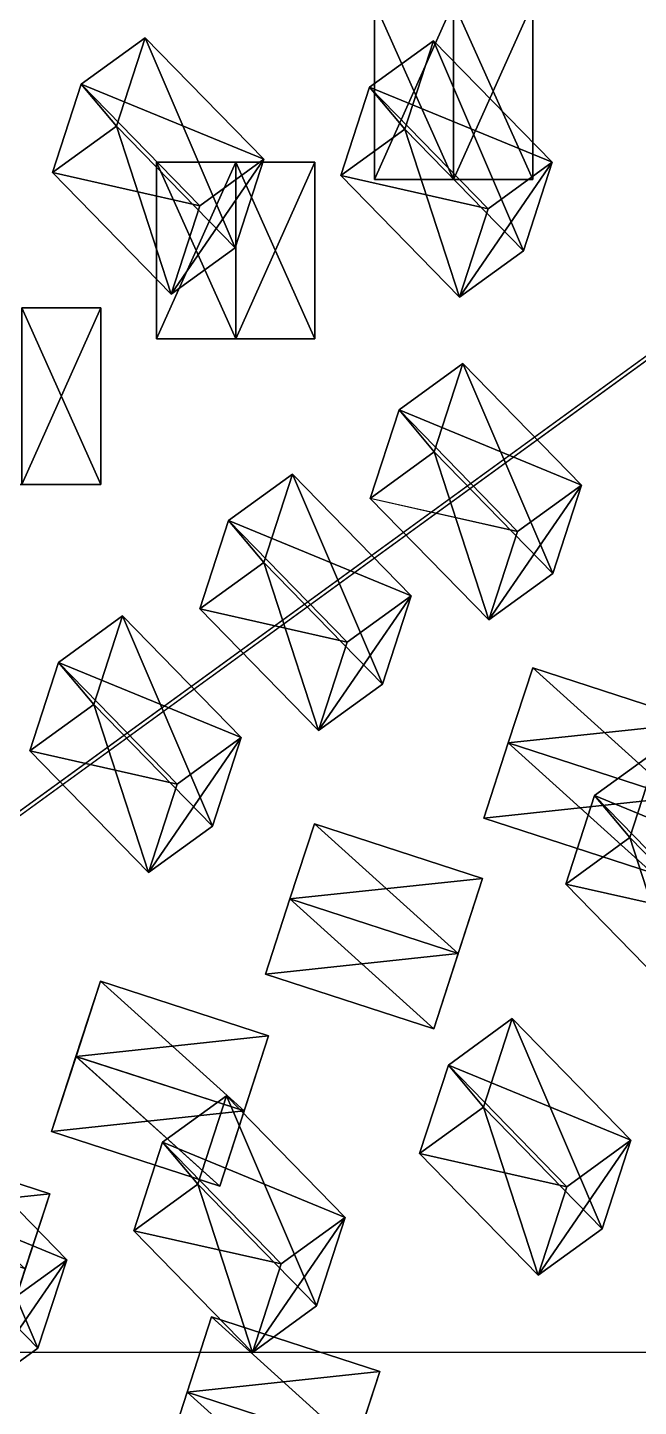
# Model space of a CAD drawing. Header units: metres. Extents: x -324 to 324, y -310 to 311.
# Drawn here: x -219.5 to -185, y -193.4 to -115.4 of the extents above; entities that cross this region are included whole.
import ezdxf

# ---------------------------------------------------------------- set-up
doc = ezdxf.new("R2010")
doc.units = ezdxf.units.M

msp = doc.modelspace()

# ---------------------------------------------------------------- linework, layer by layer
for p, q in [((-161.96637, -117.55719, -1261.8992), (-261.97607, -190.21149, -1061.904)), ((-261.85693, -190.37546, -1061.9042), (-161.85385, -117.712006, -1261.8993))]:
    msp.add_line(p, q)
for points in [[(-61.803432, -190.21129, -738), (-61.803387, 190.21132, -738), (-200, 4.172325e-05, -738), (-199.9999, 0.00014172326, -737.9999)], [(-323.78564, -0.00020891172, -938.3003), (-161.96652, 117.55693, -1261.8993), (-161.96637, -117.55719, -1261.8992), (-161.96626, -117.55709, -1261.899)], [(-323.78564, -0.00020891172, -938.3003), (-161.96637, -117.55719, -1261.8992), (-261.97607, -190.21149, -1061.904), (-261.97598, -190.21138, -1061.9039)], [(-61.935295, -190.30717, -738.10077), (-200.13196, -0.09590149, -738.10077), (-323.74664, -0.10168457, -938.09595), (-323.74655, -0.10158457, -938.0958)], [(-61.935295, -190.30717, -738.10077), (-323.74664, -0.10168457, -938.09595), (-261.94806, -190.31653, -1061.6997), (-261.94797, -190.31642, -1061.6996)], [(-195.43863, -123.96513, -1213.9677), (-199.9112, -123.96513, -1205.0236), (-199.91121, -113.96513, -1205.0236), (-199.9111, -113.965034, -1205.0234)], [(-199.91121, -113.96513, -1205.0236), (-195.43863, -113.96513, -1213.9677), (-195.43863, -123.96513, -1213.9677), (-195.43852, -123.965034, -1213.9675)], [(-195.43918, -113.96513, -1202.7872), (-199.91121, -113.96513, -1205.0236), (-199.9112, -123.96513, -1205.0236), (-199.91109, -123.965034, -1205.0234)], [(-199.9112, -123.96513, -1205.0236), (-195.43918, -123.96513, -1202.7872), (-195.43918, -113.96513, -1202.7872), (-195.43907, -113.965034, -1202.7871)], [(-195.43918, -123.96513, -1202.7872), (-190.9666, -123.96513, -1211.7313), (-190.96661, -113.96513, -1211.7313), (-190.9665, -113.965034, -1211.7312)], [(-190.96661, -113.96513, -1211.7313), (-195.43918, -113.96513, -1202.7872), (-195.43918, -123.96513, -1202.7872), (-195.43907, -123.965034, -1202.7871)], [(-190.9666, -123.96513, -1211.7313), (-195.43863, -123.96513, -1213.9677), (-195.43863, -113.96513, -1213.9677), (-195.43852, -113.965034, -1213.9675)], [(-195.43863, -113.96513, -1213.9677), (-190.96661, -113.96513, -1211.7313), (-190.9666, -123.96513, -1211.7313), (-190.96649, -123.965034, -1211.7312)], [(-206.16765, -122.822136, -884.29584), (-212.87598, -115.94031, -887.05975), (-216.49391, -118.5689, -884.8234), (-216.4938, -118.5688, -884.8233)], [(-216.49391, -118.5689, -884.8234), (-212.87598, -115.94031, -887.05975), (-214.5009, -120.94055, -895.56604), (-214.5008, -120.94045, -895.5659)], [(-207.79259, -127.82238, -892.8022), (-214.5009, -120.94055, -895.56604), (-212.87598, -115.94031, -887.05975), (-212.87587, -115.94021, -887.05963)], [(-212.87598, -115.94031, -887.05975), (-206.16765, -122.822136, -884.29584), (-207.79259, -127.82238, -892.8022), (-207.79248, -127.82228, -892.80206)], [(-189.8696, -122.99173, -858.1276), (-196.57793, -116.1099, -860.89154), (-200.19586, -118.738495, -858.6552), (-200.19576, -118.738396, -858.6551)], [(-200.19586, -118.738495, -858.6552), (-196.57793, -116.1099, -860.89154), (-198.20285, -121.110146, -869.3978), (-198.20274, -121.11005, -869.3977)], [(-191.49454, -127.991974, -866.634), (-198.20285, -121.110146, -869.3978), (-196.57793, -116.1099, -860.89154), (-196.57782, -116.1098, -860.8914)], [(-196.57793, -116.1099, -860.89154), (-189.8696, -122.99173, -858.1276), (-191.49454, -127.991974, -866.634), (-191.49443, -127.991875, -866.63385)], [(-100.0555, -307.9384, -938.3003), (-261.85693, -190.37546, -1061.9042), (-161.85385, -117.712006, -1261.8993), (-161.85374, -117.71191, -1261.8992)], [(-214.5009, -120.94055, -895.56604), (-218.11885, -123.569145, -893.3298), (-216.49391, -118.5689, -884.8234), (-216.4938, -118.5688, -884.8233)], [(-209.7856, -125.45073, -882.0596), (-216.49391, -118.5689, -884.8234), (-218.11885, -123.569145, -893.3298), (-218.11874, -123.569046, -893.32965)], [(-216.49391, -118.5689, -884.8234), (-209.7856, -125.45073, -882.0596), (-206.16765, -122.822136, -884.29584), (-206.16754, -122.82204, -884.2957)], [(-198.20285, -121.110146, -869.3978), (-201.8208, -123.73874, -867.16156), (-200.19586, -118.738495, -858.6552), (-200.19576, -118.738396, -858.6551)], [(-193.48755, -125.62032, -855.89136), (-200.19586, -118.738495, -858.6552), (-201.8208, -123.73874, -867.16156), (-201.8207, -123.73864, -867.16144)], [(-200.19586, -118.738495, -858.6552), (-193.48755, -125.62032, -855.89136), (-189.8696, -122.99173, -858.1276), (-189.86949, -122.99163, -858.1275)], [(-211.41052, -130.45097, -890.56586), (-218.11885, -123.569145, -893.3298), (-214.5009, -120.94055, -895.56604), (-214.5008, -120.94045, -895.5659)], [(-214.5009, -120.94055, -895.56604), (-207.79259, -127.82238, -892.8022), (-211.41052, -130.45097, -890.56586), (-211.41042, -130.45087, -890.56573)], [(-195.11247, -130.62057, -864.39764), (-201.8208, -123.73874, -867.16156), (-198.20285, -121.110146, -869.3978), (-198.20274, -121.11005, -869.3977)], [(-198.20285, -121.110146, -869.3978), (-191.49454, -127.991974, -866.634), (-195.11247, -130.62057, -864.39764), (-195.11237, -130.62047, -864.3975)], [(-207.76169, -132.97763, -1189.3246), (-212.23425, -132.97763, -1180.3805), (-212.23427, -122.97763, -1180.3805), (-212.23416, -122.97753, -1180.3804)], [(-207.76169, -122.97763, -1189.3246), (-212.23427, -122.97763, -1180.3805), (-207.76224, -122.97763, -1178.1442), (-207.76213, -122.97753, -1178.144)], [(-212.23427, -122.97763, -1180.3805), (-207.76169, -122.97763, -1189.3246), (-207.76169, -132.97763, -1189.3246), (-207.76158, -132.97752, -1189.3245)], [(-207.76224, -122.97763, -1178.1442), (-212.23427, -122.97763, -1180.3805), (-212.23425, -132.97763, -1180.3805), (-212.23415, -132.97752, -1180.3804)], [(-212.23425, -132.97763, -1180.3805), (-207.76224, -132.97763, -1178.1442), (-207.76224, -122.97763, -1178.1442), (-207.76213, -122.97753, -1178.144)], [(-211.41052, -130.45097, -890.56586), (-207.79259, -127.82238, -892.8022), (-206.16765, -122.822136, -884.29584), (-206.16754, -122.82204, -884.2957)], [(-206.16765, -122.822136, -884.29584), (-209.7856, -125.45073, -882.0596), (-211.41052, -130.45097, -890.56586), (-211.41042, -130.45087, -890.56573)], [(-207.76224, -132.97763, -1178.1442), (-203.28966, -132.97763, -1187.0883), (-203.28967, -122.97763, -1187.0883), (-203.28957, -122.97753, -1187.0881)], [(-207.76224, -122.97763, -1178.1442), (-203.28967, -122.97763, -1187.0883), (-207.76169, -122.97763, -1189.3246), (-207.76158, -122.97753, -1189.3245)], [(-203.28967, -122.97763, -1187.0883), (-207.76224, -122.97763, -1178.1442), (-207.76224, -132.97763, -1178.1442), (-207.76213, -132.97752, -1178.144)], [(-203.28966, -132.97763, -1187.0883), (-207.76169, -132.97763, -1189.3246), (-207.76169, -122.97763, -1189.3246), (-207.76158, -122.97753, -1189.3245)], [(-207.76169, -122.97763, -1189.3246), (-203.28967, -122.97763, -1187.0883), (-203.28966, -132.97763, -1187.0883), (-203.28955, -132.97752, -1187.0881)], [(-195.11247, -130.62057, -864.39764), (-191.49454, -127.991974, -866.634), (-189.8696, -122.99173, -858.1276), (-189.86949, -122.99163, -858.1275)], [(-189.8696, -122.99173, -858.1276), (-193.48755, -125.62032, -855.89136), (-195.11247, -130.62057, -864.39764), (-195.11237, -130.62047, -864.3975)], [(-218.11885, -123.569145, -893.3298), (-211.41052, -130.45097, -890.56586), (-209.7856, -125.45073, -882.0596), (-209.78549, -125.45063, -882.05945)], [(-201.8208, -123.73874, -867.16156), (-195.11247, -130.62057, -864.39764), (-193.48755, -125.62032, -855.89136), (-193.48744, -125.620224, -855.89124)], [(-190.9666, -123.96513, -1211.7313), (-195.43918, -123.96513, -1202.7872), (-199.9112, -123.96513, -1205.0236), (-199.91109, -123.965034, -1205.0234)], [(-199.9112, -123.96513, -1205.0236), (-195.43863, -123.96513, -1213.9677), (-190.9666, -123.96513, -1211.7313), (-190.96649, -123.965034, -1211.7312)], [(-219.85495, -141.21764, -1153.9617), (-215.38237, -141.21764, -1162.9058), (-215.38239, -131.21764, -1162.9058), (-215.38228, -131.21753, -1162.9056)], [(-219.85495, -131.21764, -1153.9617), (-215.38239, -131.21764, -1162.9058), (-219.8544, -131.21764, -1165.1421), (-219.8543, -131.21753, -1165.142)], [(-215.38239, -131.21764, -1162.9058), (-219.85495, -131.21764, -1153.9617), (-219.85495, -141.21764, -1153.9617), (-219.85484, -141.21753, -1153.9615)], [(-215.38237, -141.21764, -1162.9058), (-219.8544, -141.21764, -1165.1421), (-219.8544, -131.21764, -1165.1421), (-219.8543, -131.21753, -1165.142)], [(-219.8544, -131.21764, -1165.1421), (-215.38239, -131.21764, -1162.9058), (-215.38237, -141.21764, -1162.9058), (-215.38226, -141.21753, -1162.9056)], [(-203.28966, -132.97763, -1187.0883), (-207.76224, -132.97763, -1178.1442), (-212.23425, -132.97763, -1180.3805), (-212.23415, -132.97752, -1180.3804)], [(-212.23425, -132.97763, -1180.3805), (-207.76169, -132.97763, -1189.3246), (-203.28966, -132.97763, -1187.0883), (-203.28955, -132.97752, -1187.0881)], [(-188.20277, -141.25168, -876.8942), (-194.9111, -134.36984, -879.65814), (-198.52904, -136.99844, -877.4218), (-198.52893, -136.99834, -877.4217)], [(-198.52904, -136.99844, -877.4218), (-194.9111, -134.36984, -879.65814), (-196.53603, -139.3701, -888.1644), (-196.53592, -139.37, -888.1643)], [(-189.82771, -146.25192, -885.4006), (-196.53603, -139.3701, -888.1644), (-194.9111, -134.36984, -879.65814), (-194.911, -134.36974, -879.658)], [(-194.9111, -134.36984, -879.65814), (-188.20277, -141.25168, -876.8942), (-189.82771, -146.25192, -885.4006), (-189.8276, -146.25182, -885.40045)], [(-196.53603, -139.3701, -888.1644), (-200.15398, -141.99869, -885.92816), (-198.52904, -136.99844, -877.4218), (-198.52893, -136.99834, -877.4217)], [(-191.82072, -143.88026, -874.65796), (-198.52904, -136.99844, -877.4218), (-200.15398, -141.99869, -885.92816), (-200.15387, -141.99858, -885.92804)], [(-198.52904, -136.99844, -877.4218), (-191.82072, -143.88026, -874.65796), (-188.20277, -141.25168, -876.8942), (-188.20267, -141.25157, -876.8941)], [(-193.44565, -148.88052, -883.16425), (-200.15398, -141.99869, -885.92816), (-196.53603, -139.3701, -888.1644), (-196.53592, -139.37, -888.1643)], [(-196.53603, -139.3701, -888.1644), (-189.82771, -146.25192, -885.4006), (-193.44565, -148.88052, -883.16425), (-193.44554, -148.88042, -883.1641)], [(-197.83632, -147.50693, -899.83234), (-204.54465, -140.62509, -902.59625), (-208.16258, -143.2537, -900.3599), (-208.16248, -143.25359, -900.3598)], [(-208.16258, -143.2537, -900.3599), (-204.54465, -140.62509, -902.59625), (-206.16957, -145.62535, -911.10254), (-206.16946, -145.62524, -911.1024)], [(-199.46126, -152.50717, -908.3387), (-206.16957, -145.62535, -911.10254), (-204.54465, -140.62509, -902.59625), (-204.54454, -140.62498, -902.5961)], [(-204.54465, -140.62509, -902.59625), (-197.83632, -147.50693, -899.83234), (-199.46126, -152.50717, -908.3387), (-199.46115, -152.50706, -908.33856)], [(-215.38237, -141.21764, -1162.9058), (-219.85495, -141.21764, -1153.9617), (-224.32697, -141.21764, -1156.198), (-224.32686, -141.21753, -1156.1979)], [(-224.32697, -141.21764, -1156.198), (-219.8544, -141.21764, -1165.1421), (-215.38237, -141.21764, -1162.9058), (-215.38226, -141.21753, -1162.9056)], [(-193.44565, -148.88052, -883.16425), (-189.82771, -146.25192, -885.4006), (-188.20277, -141.25168, -876.8942), (-188.20267, -141.25157, -876.8941)], [(-188.20277, -141.25168, -876.8942), (-191.82072, -143.88026, -874.65796), (-193.44565, -148.88052, -883.16425), (-193.44554, -148.88042, -883.1641)], [(-200.15398, -141.99869, -885.92816), (-193.44565, -148.88052, -883.16425), (-191.82072, -143.88026, -874.65796), (-191.82062, -143.88016, -874.65784)], [(-206.16957, -145.62535, -911.10254), (-209.78752, -148.25394, -908.8663), (-208.16258, -143.2537, -900.3599), (-208.16248, -143.25359, -900.3598)], [(-201.45427, -150.13551, -897.59607), (-208.16258, -143.2537, -900.3599), (-209.78752, -148.25394, -908.8663), (-209.78741, -148.25383, -908.86615)], [(-208.16258, -143.2537, -900.3599), (-201.45427, -150.13551, -897.59607), (-197.83632, -147.50693, -899.83234), (-197.83621, -147.50682, -899.8322)], [(-203.0792, -155.13577, -906.10236), (-209.78752, -148.25394, -908.8663), (-206.16957, -145.62535, -911.10254), (-206.16946, -145.62524, -911.1024)], [(-206.16957, -145.62535, -911.10254), (-199.46126, -152.50717, -908.3387), (-203.0792, -155.13577, -906.10236), (-203.07909, -155.13567, -906.10223)], [(-203.0792, -155.13577, -906.10236), (-199.46126, -152.50717, -908.3387), (-197.83632, -147.50693, -899.83234), (-197.83621, -147.50682, -899.8322)], [(-197.83632, -147.50693, -899.83234), (-201.45427, -150.13551, -897.59607), (-203.0792, -155.13577, -906.10236), (-203.07909, -155.13567, -906.10223)], [(-207.44753, -155.53624, -924.8195), (-214.15585, -148.65442, -927.58344), (-217.77379, -151.283, -925.3471), (-217.77368, -151.2829, -925.347)], [(-217.77379, -151.283, -925.3471), (-214.15585, -148.65442, -927.58344), (-215.78078, -153.65466, -936.0897), (-215.78067, -153.65456, -936.0896)], [(-209.07246, -160.53648, -933.32587), (-215.78078, -153.65466, -936.0897), (-214.15585, -148.65442, -927.58344), (-214.15575, -148.65431, -927.5833)], [(-214.15585, -148.65442, -927.58344), (-207.44753, -155.53624, -924.8195), (-209.07246, -160.53648, -933.32587), (-209.07236, -160.53638, -933.32574)], [(-209.78752, -148.25394, -908.8663), (-203.0792, -155.13577, -906.10236), (-201.45427, -150.13551, -897.59607), (-201.45416, -150.1354, -897.59595)], [(-215.78078, -153.65466, -936.0897), (-219.39873, -156.28325, -933.85345), (-217.77379, -151.283, -925.3471), (-217.77368, -151.2829, -925.347)], [(-211.06548, -158.16483, -922.58325), (-217.77379, -151.283, -925.3471), (-219.39873, -156.28325, -933.85345), (-219.39862, -156.28314, -933.85333)], [(-217.77379, -151.283, -925.3471), (-211.06548, -158.16483, -922.58325), (-207.44753, -155.53624, -924.8195), (-207.44742, -155.53613, -924.8194)], [(-190.9679, -151.58104, -1187.3186), (-192.35, -155.8347, -1178.3745), (-182.83943, -158.92488, -1178.3745), (-182.83932, -158.92477, -1178.3744)], [(-192.35, -155.8347, -1178.3745), (-190.9679, -151.58104, -1187.3186), (-192.34984, -155.83418, -1189.5549), (-192.34973, -155.83408, -1189.5548)], [(-192.34984, -155.83418, -1189.5549), (-190.9679, -151.58104, -1187.3186), (-181.45734, -154.67122, -1187.3186), (-181.45723, -154.67111, -1187.3185)], [(-182.83943, -158.92488, -1178.3745), (-181.45734, -154.67122, -1187.3186), (-190.9679, -151.58104, -1187.3186), (-190.96779, -151.58093, -1187.3185)], [(-212.6904, -163.16507, -931.08954), (-219.39873, -156.28325, -933.85345), (-215.78078, -153.65466, -936.0897), (-215.78067, -153.65456, -936.0896)], [(-215.78078, -153.65466, -936.0897), (-209.07246, -160.53648, -933.32587), (-212.6904, -163.16507, -931.08954), (-212.69029, -163.16496, -931.0894)], [(-181.45734, -154.67122, -1187.3186), (-182.83926, -158.92436, -1189.5549), (-192.34984, -155.83418, -1189.5549), (-192.34973, -155.83408, -1189.5548)], [(-212.6904, -163.16507, -931.08954), (-209.07246, -160.53648, -933.32587), (-207.44753, -155.53624, -924.8195), (-207.44742, -155.53613, -924.8194)], [(-207.44753, -155.53624, -924.8195), (-211.06548, -158.16483, -922.58325), (-212.6904, -163.16507, -931.08954), (-212.69029, -163.16496, -931.0894)], [(-193.73193, -160.08784, -1180.6108), (-192.34984, -155.83418, -1189.5549), (-182.83926, -158.92436, -1189.5549), (-182.83916, -158.92426, -1189.5548)], [(-192.34984, -155.83418, -1189.5549), (-193.73193, -160.08784, -1180.6108), (-192.35, -155.8347, -1178.3745), (-192.3499, -155.8346, -1178.3744)], [(-192.35, -155.8347, -1178.3745), (-193.73193, -160.08784, -1180.6108), (-184.22137, -163.17802, -1180.6108), (-184.22127, -163.17792, -1180.6107)], [(-184.22137, -163.17802, -1180.6108), (-182.83943, -158.92488, -1178.3745), (-192.35, -155.8347, -1178.3745), (-192.3499, -155.8346, -1178.3744)], [(-219.39873, -156.28325, -933.85345), (-212.6904, -163.16507, -931.08954), (-211.06548, -158.16483, -922.58325), (-211.06537, -158.16472, -922.5831)], [(-177.1433, -163.06972, -884.64734), (-183.85162, -156.1879, -887.41125), (-187.46956, -158.81648, -885.1749), (-187.46945, -158.81638, -885.1748)], [(-187.46956, -158.81648, -885.1749), (-183.85162, -156.1879, -887.41125), (-185.47655, -161.18814, -895.91754), (-185.47644, -161.18803, -895.9174)], [(-178.76823, -168.06996, -893.1537), (-185.47655, -161.18814, -895.91754), (-183.85162, -156.1879, -887.41125), (-183.85152, -156.18779, -887.41113)], [(-182.83926, -158.92436, -1189.5549), (-184.22137, -163.17802, -1180.6108), (-193.73193, -160.08784, -1180.6108), (-193.73183, -160.08774, -1180.6107)], [(-185.47655, -161.18814, -895.91754), (-189.0945, -163.81673, -893.6813), (-187.46956, -158.81648, -885.1749), (-187.46945, -158.81638, -885.1748)], [(-180.76125, -165.6983, -882.4111), (-187.46956, -158.81648, -885.1749), (-189.0945, -163.81673, -893.6813), (-189.09439, -163.81662, -893.68115)], [(-187.46956, -158.81648, -885.1749), (-180.76125, -165.6983, -882.4111), (-177.1433, -163.06972, -884.64734), (-177.14319, -163.06961, -884.6472)], [(-203.31177, -160.4064, -1162.9058), (-204.69388, -164.66006, -1153.9617), (-195.1833, -167.75024, -1153.9617), (-195.1832, -167.75014, -1153.9615)], [(-204.69388, -164.66006, -1153.9617), (-203.31177, -160.4064, -1162.9058), (-204.69371, -164.65955, -1165.1421), (-204.6936, -164.65944, -1165.142)], [(-204.69371, -164.65955, -1165.1421), (-203.31177, -160.4064, -1162.9058), (-193.80121, -163.49658, -1162.9058), (-193.8011, -163.49648, -1162.9056)], [(-195.1833, -167.75024, -1153.9617), (-193.80121, -163.49658, -1162.9058), (-203.31177, -160.4064, -1162.9058), (-203.31166, -160.4063, -1162.9056)], [(-182.38617, -170.69855, -890.91736), (-189.0945, -163.81673, -893.6813), (-185.47655, -161.18814, -895.91754), (-185.47644, -161.18803, -895.9174)], [(-185.47655, -161.18814, -895.91754), (-178.76823, -168.06996, -893.1537), (-182.38617, -170.69855, -890.91736), (-182.38606, -170.69844, -890.91724)], [(-193.80121, -163.49658, -1162.9058), (-195.18314, -167.74973, -1165.1421), (-204.69371, -164.65955, -1165.1421), (-204.6936, -164.65944, -1165.142)], [(-196.56525, -172.00339, -1156.198), (-195.18314, -167.74973, -1165.1421), (-193.80121, -163.49658, -1162.9058), (-193.8011, -163.49648, -1162.9056)], [(-193.80121, -163.49658, -1162.9058), (-195.1833, -167.75024, -1153.9617), (-196.56525, -172.00339, -1156.198), (-196.56514, -172.00328, -1156.1979)], [(-189.0945, -163.81673, -893.6813), (-182.38617, -170.69855, -890.91736), (-180.76125, -165.6983, -882.4111), (-180.76114, -165.6982, -882.41095)], [(-206.0758, -168.91321, -1156.198), (-204.69371, -164.65955, -1165.1421), (-195.18314, -167.74973, -1165.1421), (-195.18303, -167.74962, -1165.142)], [(-204.69371, -164.65955, -1165.1421), (-206.0758, -168.91321, -1156.198), (-204.69388, -164.66006, -1153.9617), (-204.69377, -164.65996, -1153.9615)], [(-204.69388, -164.66006, -1153.9617), (-206.0758, -168.91321, -1156.198), (-196.56525, -172.00339, -1156.198), (-196.56514, -172.00328, -1156.1979)], [(-196.56525, -172.00339, -1156.198), (-195.1833, -167.75024, -1153.9617), (-204.69388, -164.66006, -1153.9617), (-204.69377, -164.65996, -1153.9615)], [(-195.18314, -167.74973, -1165.1421), (-196.56525, -172.00339, -1156.198), (-206.0758, -168.91321, -1156.198), (-206.0757, -168.9131, -1156.1979)], [(-215.4107, -169.31133, -1138.493), (-216.79282, -173.56499, -1129.549), (-207.28224, -176.65517, -1129.549), (-207.28214, -176.65506, -1129.5488)], [(-216.79282, -173.56499, -1129.549), (-215.4107, -169.31133, -1138.493), (-216.79265, -173.56447, -1140.7294), (-216.79254, -173.56436, -1140.7292)], [(-216.79265, -173.56447, -1140.7294), (-215.4107, -169.31133, -1138.493), (-205.90015, -172.4015, -1138.493), (-205.90004, -172.4014, -1138.4929)], [(-207.28224, -176.65517, -1129.549), (-205.90015, -172.4015, -1138.493), (-215.4107, -169.31133, -1138.493), (-215.4106, -169.31122, -1138.4929)], [(-185.4133, -178.31206, -915.9431), (-192.12163, -171.43024, -918.70703), (-195.73956, -174.05882, -916.4707), (-195.73946, -174.05872, -916.4706)], [(-195.73956, -174.05882, -916.4707), (-192.12163, -171.43024, -918.70703), (-193.74655, -176.43048, -927.2133), (-193.74644, -176.43037, -927.2132)], [(-187.03824, -183.3123, -924.44946), (-193.74655, -176.43048, -927.2133), (-192.12163, -171.43024, -918.70703), (-192.12152, -171.43013, -918.7069)], [(-192.12163, -171.43024, -918.70703), (-185.4133, -178.31206, -915.9431), (-187.03824, -183.3123, -924.44946), (-187.03813, -183.3122, -924.44934)], [(-205.90015, -172.4015, -1138.493), (-207.28207, -176.65465, -1140.7294), (-216.79265, -173.56447, -1140.7294), (-216.79254, -173.56436, -1140.7292)], [(-208.66418, -180.90831, -1131.7853), (-207.28207, -176.65465, -1140.7294), (-205.90015, -172.4015, -1138.493), (-205.90004, -172.4014, -1138.4929)], [(-205.90015, -172.4015, -1138.493), (-207.28224, -176.65517, -1129.549), (-208.66418, -180.90831, -1131.7853), (-208.66408, -180.9082, -1131.7852)], [(-218.17474, -177.81813, -1131.7853), (-216.79265, -173.56447, -1140.7294), (-207.28207, -176.65465, -1140.7294), (-207.28197, -176.65454, -1140.7292)], [(-216.79265, -173.56447, -1140.7294), (-218.17474, -177.81813, -1131.7853), (-216.79282, -173.56499, -1129.549), (-216.79271, -173.56488, -1129.5488)], [(-216.79282, -173.56499, -1129.549), (-218.17474, -177.81813, -1131.7853), (-208.66418, -180.90831, -1131.7853), (-208.66408, -180.9082, -1131.7852)], [(-208.66418, -180.90831, -1131.7853), (-207.28224, -176.65517, -1129.549), (-216.79282, -173.56499, -1129.549), (-216.79271, -173.56488, -1129.5488)], [(-193.74655, -176.43048, -927.2133), (-197.3645, -179.05907, -924.97705), (-195.73956, -174.05882, -916.4707), (-195.73946, -174.05872, -916.4706)], [(-189.03125, -180.94064, -913.70685), (-195.73956, -174.05882, -916.4707), (-197.3645, -179.05907, -924.97705), (-197.3644, -179.05896, -924.9769)], [(-195.73956, -174.05882, -916.4707), (-189.03125, -180.94064, -913.70685), (-185.4133, -178.31206, -915.9431), (-185.4132, -178.31195, -915.943)], [(-201.57332, -182.6791, -947.2205), (-208.28165, -175.79727, -949.98444), (-211.89958, -178.42586, -947.7481), (-211.89948, -178.42575, -947.748)], [(-211.89958, -178.42586, -947.7481), (-208.28165, -175.79727, -949.98444), (-209.90657, -180.79752, -958.4907), (-209.90646, -180.79741, -958.4906)], [(-203.19826, -187.67934, -955.72687), (-209.90657, -180.79752, -958.4907), (-208.28165, -175.79727, -949.98444), (-208.28154, -175.79716, -949.9843)], [(-208.28165, -175.79727, -949.98444), (-201.57332, -182.6791, -947.2205), (-203.19826, -187.67934, -955.72687), (-203.19815, -187.67923, -955.72675)], [(-207.28207, -176.65465, -1140.7294), (-208.66418, -180.90831, -1131.7853), (-218.17474, -177.81813, -1131.7853), (-218.17464, -177.81802, -1131.7852)], [(-190.65617, -185.94089, -922.21313), (-197.3645, -179.05907, -924.97705), (-193.74655, -176.43048, -927.2133), (-193.74644, -176.43037, -927.2132)], [(-193.74655, -176.43048, -927.2133), (-187.03824, -183.3123, -924.44946), (-190.65617, -185.94089, -922.21313), (-190.65607, -185.94078, -922.213)], [(-229.1721, -182.49937, -1116.0862), (-227.79016, -178.24623, -1113.8499), (-218.2796, -181.33641, -1113.8499), (-218.2795, -181.3363, -1113.8497)], [(-219.6617, -185.59007, -1104.9058), (-218.2796, -181.33641, -1113.8499), (-227.79016, -178.24623, -1113.8499), (-227.79005, -178.24612, -1113.8497)], [(-217.3203, -185.0663, -975.50256), (-224.02863, -178.18448, -978.2665), (-227.64656, -180.81306, -976.03015), (-227.64645, -180.81296, -976.03)], [(-218.94524, -190.06654, -984.0089), (-225.65355, -183.18472, -986.77277), (-224.02863, -178.18448, -978.2665), (-224.02852, -178.18437, -978.26636)], [(-224.02863, -178.18448, -978.2665), (-217.3203, -185.0663, -975.50256), (-218.94524, -190.06654, -984.0089), (-218.94513, -190.06644, -984.0088)], [(-209.90657, -180.79752, -958.4907), (-213.52452, -183.4261, -956.25446), (-211.89958, -178.42586, -947.7481), (-211.89948, -178.42575, -947.748)], [(-205.19127, -185.30768, -944.98425), (-211.89958, -178.42586, -947.7481), (-213.52452, -183.4261, -956.25446), (-213.52441, -183.426, -956.25433)], [(-211.89958, -178.42586, -947.7481), (-205.19127, -185.30768, -944.98425), (-201.57332, -182.6791, -947.2205), (-201.57321, -182.67899, -947.2204)], [(-190.65617, -185.94089, -922.21313), (-187.03824, -183.3123, -924.44946), (-185.4133, -178.31206, -915.9431), (-185.4132, -178.31195, -915.943)], [(-185.4133, -178.31206, -915.9431), (-189.03125, -180.94064, -913.70685), (-190.65617, -185.94089, -922.21313), (-190.65607, -185.94078, -922.213)], [(-197.3645, -179.05907, -924.97705), (-190.65617, -185.94089, -922.21313), (-189.03125, -180.94064, -913.70685), (-189.03114, -180.94054, -913.7067)], [(-227.64656, -180.81306, -976.03015), (-220.93825, -187.69489, -973.2663), (-217.3203, -185.0663, -975.50256), (-217.32019, -185.0662, -975.50244)], [(-206.8162, -190.30792, -953.49054), (-213.52452, -183.4261, -956.25446), (-209.90657, -180.79752, -958.4907), (-209.90646, -180.79741, -958.4906)], [(-209.90657, -180.79752, -958.4907), (-203.19826, -187.67934, -955.72687), (-206.8162, -190.30792, -953.49054), (-206.81609, -190.30782, -953.4904)], [(-218.2796, -181.33641, -1113.8499), (-219.66153, -185.58955, -1116.0862), (-229.1721, -182.49937, -1116.0862), (-229.172, -182.49927, -1116.086)], [(-221.04364, -189.84322, -1107.1421), (-219.66153, -185.58955, -1116.0862), (-218.2796, -181.33641, -1113.8499), (-218.2795, -181.3363, -1113.8497)], [(-218.2796, -181.33641, -1113.8499), (-219.6617, -185.59007, -1104.9058), (-221.04364, -189.84322, -1107.1421), (-221.04353, -189.84311, -1107.142)], [(-225.65355, -183.18472, -986.77277), (-218.94524, -190.06654, -984.0089), (-222.56317, -192.69513, -981.7726), (-222.56306, -192.69502, -981.77246)], [(-206.8162, -190.30792, -953.49054), (-203.19826, -187.67934, -955.72687), (-201.57332, -182.6791, -947.2205), (-201.57321, -182.67899, -947.2204)], [(-201.57332, -182.6791, -947.2205), (-205.19127, -185.30768, -944.98425), (-206.8162, -190.30792, -953.49054), (-206.81609, -190.30782, -953.4904)], [(-213.52452, -183.4261, -956.25446), (-206.8162, -190.30792, -953.49054), (-205.19127, -185.30768, -944.98425), (-205.19116, -185.30757, -944.98413)], [(-222.56317, -192.69513, -981.7726), (-218.94524, -190.06654, -984.0089), (-217.3203, -185.0663, -975.50256), (-217.32019, -185.0662, -975.50244)], [(-217.3203, -185.0663, -975.50256), (-220.93825, -187.69489, -973.2663), (-222.56317, -192.69513, -981.7726), (-222.56306, -192.69502, -981.77246)], [(-209.12793, -188.30614, -1106.2496), (-210.51004, -192.5598, -1097.3055), (-200.99947, -195.64998, -1097.3055), (-200.99936, -195.64987, -1097.3054)], [(-210.51004, -192.5598, -1097.3055), (-209.12793, -188.30614, -1106.2496), (-210.50987, -192.55928, -1108.486), (-210.50977, -192.55917, -1108.4858)], [(-210.50987, -192.55928, -1108.486), (-209.12793, -188.30614, -1106.2496), (-199.61737, -191.39632, -1106.2496), (-199.61726, -191.39621, -1106.2495)], [(-200.99947, -195.64998, -1097.3055), (-199.61737, -191.39632, -1106.2496), (-209.12793, -188.30614, -1106.2496), (-209.12782, -188.30603, -1106.2495)], [(-61.935295, -190.30717, -738.10077), (-261.94806, -190.31653, -1061.6997), (-100.13974, -307.86996, -938.0959), (-100.13964, -307.86987, -938.09576)], [(-199.61737, -191.39632, -1106.2496), (-200.9993, -195.64946, -1108.486), (-210.50987, -192.55928, -1108.486), (-210.50977, -192.55917, -1108.4858)], [(-202.38141, -199.90312, -1099.5419), (-200.9993, -195.64946, -1108.486), (-199.61737, -191.39632, -1106.2496), (-199.61726, -191.39621, -1106.2495)], [(-199.61737, -191.39632, -1106.2496), (-200.99947, -195.64998, -1097.3055), (-202.38141, -199.90312, -1099.5419), (-202.3813, -199.90302, -1099.5417)], [(-211.89197, -196.81294, -1099.5419), (-210.50987, -192.55928, -1108.486), (-200.9993, -195.64946, -1108.486), (-200.99919, -195.64935, -1108.4858)], [(-210.50987, -192.55928, -1108.486), (-211.89197, -196.81294, -1099.5419), (-210.51004, -192.5598, -1097.3055), (-210.50993, -192.5597, -1097.3054)], [(-210.51004, -192.5598, -1097.3055), (-211.89197, -196.81294, -1099.5419), (-202.38141, -199.90312, -1099.5419), (-202.3813, -199.90302, -1099.5417)], [(-202.38141, -199.90312, -1099.5419), (-200.99947, -195.64998, -1097.3055), (-210.51004, -192.5598, -1097.3055), (-210.50993, -192.5597, -1097.3054)]]:
    msp.add_3dface(points)

doc.saveas('drawing.dxf')
